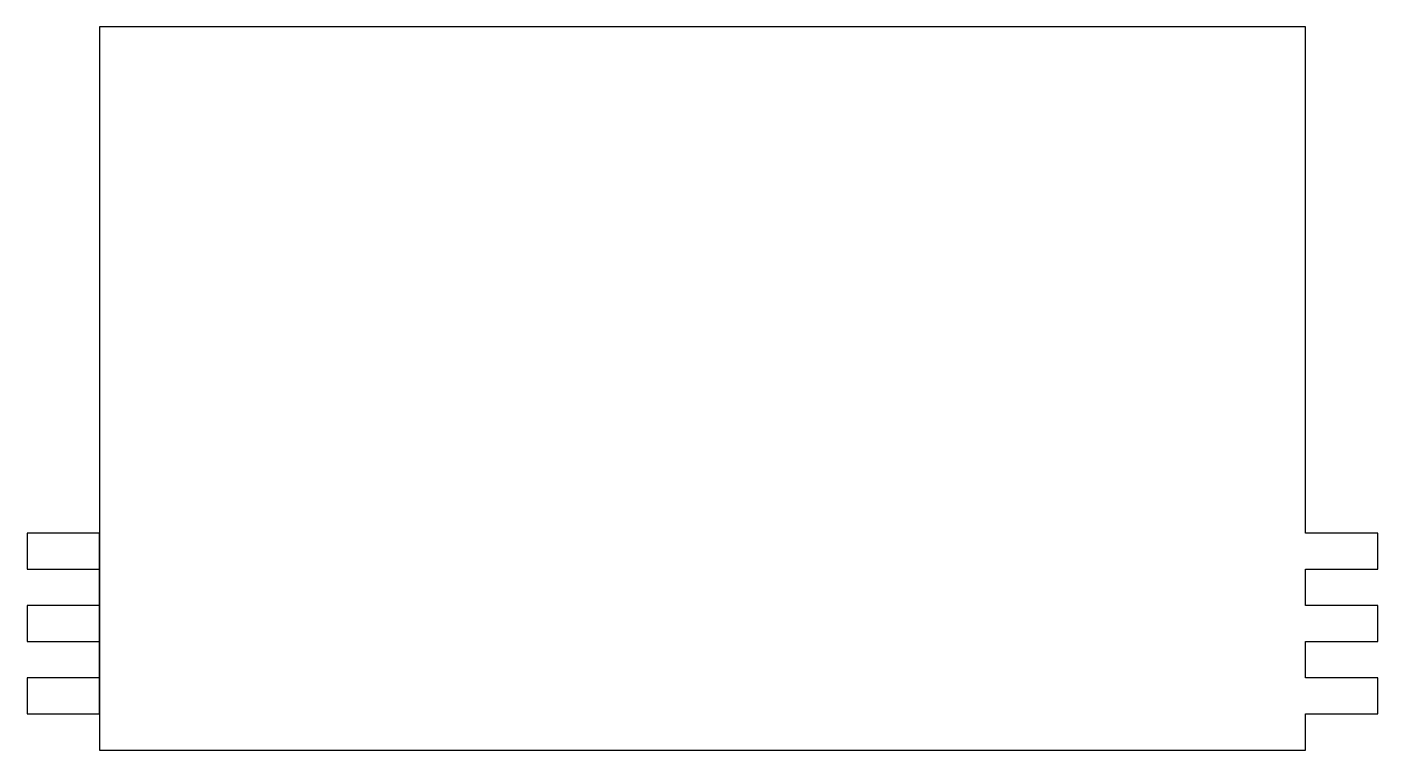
# Model space of a CAD drawing. Extents: x -6 to 106, y 0 to 60.
import ezdxf

# ---------------------------------------------------------------- set-up
doc = ezdxf.new("R2010")
doc.units = 0

msp = doc.modelspace()

# ---------------------------------------------------------------- linework, layer by layer
at = {"layer": 'MODELSKETCH_VISIBLE'}
msp.add_lwpolyline([(0, 0), (100, 0), (100, 3), (106, 3), (106, 6), (100, 6), (100, 9), (106, 9), (106, 12), (100, 12), (100, 15), (106, 15), (106, 18), (100, 18), (100, 60), (0, 60), (0, 6), (-6, 6), (-6, 3), (0, 3), (0, 12), (-6, 12), (-6, 9), (0, 9), (0, 18), (-6, 18), (-6, 15), (0, 15), (0, 0)], close=True, dxfattribs=at)

doc.saveas('drawing.dxf')
